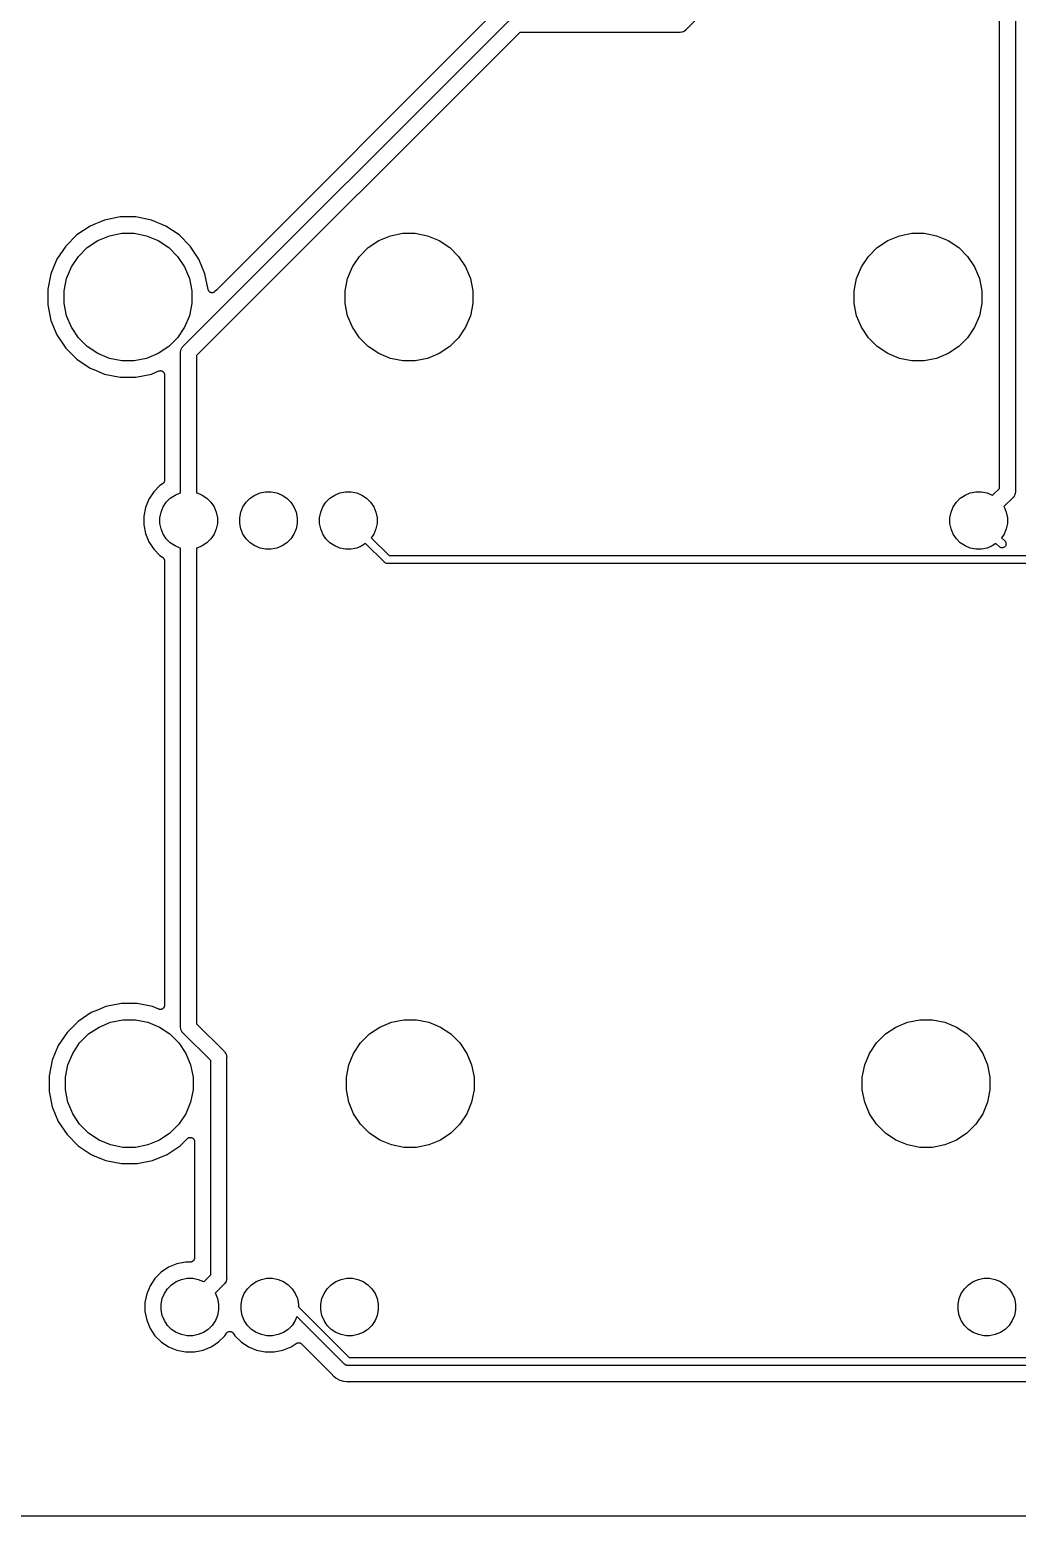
# Model space of a CAD drawing. Extents: x 77 to 229, y -160 to -63.
# Drawn here: x 103.01 to 133.94, y -160.22 to -113.66 of the extents above; entities that cross this region are included whole.
import ezdxf

# ---------------------------------------------------------------- set-up
doc = ezdxf.new("R2010")
doc.units = 0
doc.layers.add('BLACK', color=7, linetype='CONTINUOUS')

msp = doc.modelspace()

# ---------------------------------------------------------------- linework, layer by layer
at = {"layer": 'BLACK', "linetype": 'CONTINUOUS'}
for p, q in [((133.382, -128.028), (133.382, -105.907)), ((133.882, -105.815), (133.882, -128.12)), ((129.089, -108.135), (123.564, -113.66)), ((117.689, -112.987), (108.871, -121.805)), ((107.822, -123.573), (118.071, -113.324)), ((118.36, -113.742), (108.24, -123.862)), ((123.367, -113.742), (118.36, -113.742)), ((123.379, -113.743), (123.367, -113.742)), ((123.428, -113.738), (123.379, -113.743)), ((123.443, -113.734), (123.428, -113.738)), ((123.475, -113.724), (123.443, -113.734)), ((123.519, -113.701), (123.475, -113.724)), ((123.557, -113.67), (123.519, -113.701)), ((123.564, -113.66), (123.557, -113.67)), ((105.358, -119.62), (105.226, -119.675)), ((105.843, -119.524), (105.358, -119.62)), ((106.337, -119.524), (105.843, -119.524)), ((106.822, -119.62), (106.337, -119.524)), ((107.278, -119.809), (106.822, -119.62)), ((104.491, -120.084), (104.142, -120.433)), ((104.902, -119.809), (104.491, -120.084)), ((105.078, -119.737), (104.902, -119.809)), ((105.226, -119.675), (105.078, -119.737)), ((105.078, -119.737), (105.078, -119.737)), ((105.143, -120.26), (105.507, -120.109)), ((105.507, -120.109), (105.893, -120.032)), ((105.893, -120.032), (106.287, -120.032)), ((106.287, -120.032), (106.673, -120.109)), ((106.673, -120.109), (107.037, -120.26)), ((107.689, -120.084), (107.278, -119.809)), ((108.038, -120.433), (107.689, -120.084)), ((113.943, -120.26), (114.307, -120.109)), ((114.307, -120.109), (114.693, -120.032)), ((114.693, -120.032), (115.087, -120.032)), ((115.087, -120.032), (115.473, -120.109)), ((115.473, -120.109), (115.837, -120.26)), ((129.885, -120.26), (130.249, -120.109)), ((130.249, -120.109), (130.635, -120.032)), ((130.635, -120.032), (131.029, -120.032)), ((131.029, -120.032), (131.415, -120.109)), ((131.415, -120.109), (131.779, -120.26)), ((104.142, -120.433), (103.867, -120.844)), ((104.536, -120.757), (104.815, -120.478)), ((104.815, -120.478), (105.143, -120.26)), ((107.037, -120.26), (107.365, -120.478)), ((107.365, -120.478), (107.644, -120.757)), ((108.313, -120.844), (108.038, -120.433)), ((113.336, -120.757), (113.615, -120.478)), ((113.615, -120.478), (113.943, -120.26)), ((115.837, -120.26), (116.165, -120.478)), ((116.165, -120.478), (116.444, -120.757)), ((129.278, -120.757), (129.557, -120.478)), ((129.557, -120.478), (129.885, -120.26)), ((131.779, -120.26), (132.107, -120.478)), ((132.107, -120.478), (132.386, -120.757)), ((103.867, -120.844), (103.678, -121.3)), ((104.318, -121.085), (104.536, -120.757)), ((107.644, -120.757), (107.862, -121.085)), ((108.502, -121.3), (108.313, -120.844)), ((113.118, -121.085), (113.336, -120.757)), ((116.444, -120.757), (116.662, -121.085)), ((129.06, -121.085), (129.278, -120.757)), ((132.386, -120.757), (132.604, -121.085)), ((103.678, -121.3), (103.582, -121.785)), ((104.09, -121.835), (104.167, -121.449)), ((104.167, -121.449), (104.318, -121.085)), ((107.862, -121.085), (108.013, -121.449)), ((108.013, -121.449), (108.09, -121.835)), ((108.6, -121.796), (108.502, -121.3)), ((112.89, -121.835), (112.967, -121.449)), ((112.967, -121.449), (113.118, -121.085)), ((116.662, -121.085), (116.813, -121.449)), ((116.813, -121.449), (116.89, -121.835)), ((128.832, -121.835), (128.909, -121.449)), ((128.909, -121.449), (129.06, -121.085)), ((132.604, -121.085), (132.755, -121.449)), ((132.755, -121.449), (132.832, -121.835)), ((103.582, -121.785), (103.582, -122.279)), ((104.09, -122.229), (104.09, -121.835)), ((108.09, -121.835), (108.09, -122.229)), ((108.604, -121.808), (108.6, -121.796)), ((108.607, -121.82), (108.604, -121.808)), ((108.613, -121.831), (108.607, -121.82)), ((108.607, -121.82), (108.607, -121.82)), ((108.607, -121.82), (108.607, -121.82)), ((108.619, -121.842), (108.613, -121.831)), ((108.627, -121.851), (108.619, -121.842)), ((108.619, -121.842), (108.619, -121.842)), ((108.619, -121.842), (108.619, -121.842)), ((108.634, -121.861), (108.627, -121.851)), ((108.635, -121.861), (108.634, -121.861)), ((108.644, -121.869), (108.635, -121.861)), ((108.635, -121.861), (108.635, -121.861)), ((108.653, -121.877), (108.644, -121.869)), ((108.654, -121.877), (108.653, -121.877)), ((108.665, -121.883), (108.654, -121.877)), ((108.654, -121.877), (108.654, -121.877)), ((108.675, -121.889), (108.665, -121.883)), ((108.676, -121.889), (108.675, -121.889)), ((108.675, -121.889), (108.675, -121.889)), ((108.687, -121.892), (108.676, -121.889)), ((108.699, -121.896), (108.687, -121.892)), ((108.712, -121.897), (108.699, -121.896)), ((108.699, -121.896), (108.699, -121.896)), ((108.699, -121.896), (108.699, -121.896)), ((108.723, -121.899), (108.712, -121.897)), ((108.724, -121.899), (108.723, -121.899)), ((108.736, -121.897), (108.724, -121.899)), ((108.724, -121.899), (108.724, -121.899)), ((108.748, -121.896), (108.736, -121.897)), ((108.749, -121.896), (108.748, -121.896)), ((108.748, -121.896), (108.748, -121.896)), ((108.76, -121.893), (108.749, -121.896)), ((108.772, -121.89), (108.76, -121.893)), ((108.773, -121.889), (108.772, -121.889)), ((108.772, -121.889), (108.772, -121.89)), ((108.783, -121.884), (108.773, -121.889)), ((108.794, -121.878), (108.783, -121.884)), ((108.804, -121.87), (108.794, -121.878)), ((108.794, -121.878), (108.794, -121.878)), ((108.794, -121.878), (108.794, -121.878)), ((108.813, -121.863), (108.804, -121.87)), ((108.814, -121.862), (108.813, -121.863)), ((108.815, -121.861), (108.814, -121.862)), ((108.814, -121.862), (108.814, -121.862)), ((108.814, -121.862), (108.814, -121.862)), ((108.871, -121.805), (108.815, -121.861)), ((112.89, -122.229), (112.89, -121.835)), ((116.89, -121.835), (116.89, -122.229)), ((128.832, -122.229), (128.832, -121.835)), ((132.832, -121.835), (132.832, -122.229)), ((103.582, -122.279), (103.678, -122.764)), ((104.167, -122.615), (104.09, -122.229)), ((108.09, -122.229), (108.013, -122.615)), ((112.967, -122.615), (112.89, -122.229)), ((116.89, -122.229), (116.813, -122.615)), ((128.909, -122.615), (128.832, -122.229)), ((132.832, -122.229), (132.755, -122.615)), ((103.678, -122.764), (103.867, -123.22)), ((104.318, -122.979), (104.167, -122.615)), ((108.013, -122.615), (107.862, -122.979)), ((113.118, -122.979), (112.967, -122.615)), ((116.813, -122.615), (116.662, -122.979)), ((129.06, -122.979), (128.909, -122.615)), ((132.755, -122.615), (132.604, -122.979)), ((103.867, -123.22), (104.142, -123.631)), ((104.536, -123.307), (104.318, -122.979)), ((104.815, -123.586), (104.536, -123.307)), ((107.644, -123.307), (107.365, -123.586)), ((107.862, -122.979), (107.644, -123.307)), ((113.336, -123.307), (113.118, -122.979)), ((113.615, -123.586), (113.336, -123.307)), ((116.444, -123.307), (116.165, -123.586)), ((116.662, -122.979), (116.444, -123.307)), ((129.278, -123.307), (129.06, -122.979)), ((129.557, -123.586), (129.278, -123.307)), ((132.386, -123.307), (132.107, -123.586)), ((132.604, -122.979), (132.386, -123.307)), ((104.142, -123.631), (104.491, -123.98)), ((105.143, -123.804), (104.815, -123.586)), ((105.507, -123.955), (105.143, -123.804)), ((107.037, -123.804), (106.673, -123.955)), ((107.365, -123.586), (107.037, -123.804)), ((107.739, -123.758), (107.744, -123.709)), ((107.74, -123.77), (107.739, -123.758)), ((107.74, -128.164), (107.74, -123.77)), ((107.744, -123.709), (107.758, -123.662)), ((107.758, -123.662), (107.781, -123.618)), ((107.781, -123.618), (107.794, -123.603)), ((107.794, -123.603), (107.812, -123.58)), ((107.812, -123.58), (107.822, -123.573)), ((108.24, -123.862), (108.24, -128.164)), ((113.943, -123.804), (113.615, -123.586)), ((114.307, -123.955), (113.943, -123.804)), ((115.837, -123.804), (115.473, -123.955)), ((116.165, -123.586), (115.837, -123.804)), ((129.885, -123.804), (129.557, -123.586)), ((130.249, -123.955), (129.885, -123.804)), ((131.779, -123.804), (131.415, -123.955)), ((132.107, -123.586), (131.779, -123.804)), ((104.491, -123.98), (104.902, -124.255)), ((104.902, -124.255), (105.078, -124.327)), ((105.078, -124.327), (105.078, -124.327)), ((105.078, -124.327), (105.191, -124.374)), ((105.893, -124.032), (105.507, -123.955)), ((106.287, -124.032), (105.893, -124.032)), ((106.673, -123.955), (106.287, -124.032)), ((114.693, -124.032), (114.307, -123.955)), ((115.087, -124.032), (114.693, -124.032)), ((115.473, -123.955), (115.087, -124.032)), ((130.635, -124.032), (130.249, -123.955)), ((131.029, -124.032), (130.635, -124.032)), ((131.415, -123.955), (131.029, -124.032)), ((105.191, -124.374), (105.358, -124.444)), ((105.358, -124.444), (105.843, -124.54)), ((105.843, -124.54), (106.337, -124.54)), ((106.337, -124.54), (106.822, -124.444)), ((106.822, -124.444), (107.056, -124.346)), ((107.056, -124.346), (107.057, -124.346)), ((107.057, -124.346), (107.057, -124.346)), ((107.057, -124.346), (107.057, -124.346)), ((107.057, -124.346), (107.058, -124.346)), ((107.058, -124.346), (107.07, -124.342)), ((107.07, -124.342), (107.081, -124.339)), ((107.081, -124.339), (107.082, -124.339)), ((107.082, -124.339), (107.094, -124.338)), ((107.082, -124.339), (107.082, -124.339)), ((107.094, -124.338), (107.106, -124.337)), ((107.106, -124.337), (107.106, -124.337)), ((107.106, -124.337), (107.107, -124.337)), ((107.107, -124.337), (107.118, -124.338)), ((107.118, -124.338), (107.131, -124.339)), ((107.131, -124.339), (107.131, -124.339)), ((107.131, -124.339), (107.131, -124.339)), ((107.131, -124.339), (107.143, -124.343)), ((107.143, -124.343), (107.154, -124.347)), ((107.154, -124.347), (107.155, -124.347)), ((107.155, -124.347), (107.155, -124.347)), ((107.155, -124.347), (107.165, -124.353)), ((107.165, -124.353), (107.176, -124.358)), ((107.176, -124.358), (107.176, -124.359)), ((107.176, -124.359), (107.177, -124.359)), ((107.177, -124.359), (107.186, -124.366)), ((107.186, -124.366), (107.195, -124.374)), ((107.195, -124.374), (107.195, -124.374)), ((107.195, -124.374), (107.196, -124.375)), ((107.196, -124.375), (107.203, -124.384)), ((107.203, -124.384), (107.211, -124.393)), ((107.211, -124.393), (107.211, -124.394)), ((107.211, -124.394), (107.211, -124.394)), ((107.211, -124.394), (107.217, -124.405)), ((107.217, -124.405), (107.222, -124.415)), ((107.222, -124.415), (107.223, -124.416)), ((107.223, -124.416), (107.223, -124.416)), ((107.223, -124.416), (107.226, -124.427)), ((107.226, -124.427), (107.23, -124.439)), ((107.23, -124.439), (107.23, -124.439)), ((107.23, -124.439), (107.23, -124.44)), ((107.23, -124.44), (107.231, -124.452)), ((107.231, -124.452), (107.232, -124.464)), ((107.232, -124.464), (107.232, -127.777)), ((107.092, -127.938), (106.896, -128.134)), ((107.176, -127.883), (107.092, -127.938)), ((107.185, -127.875), (107.176, -127.883)), ((107.194, -127.868), (107.185, -127.875)), ((107.195, -127.867), (107.194, -127.867)), ((107.194, -127.867), (107.194, -127.868)), ((107.202, -127.858), (107.195, -127.867)), ((107.21, -127.849), (107.202, -127.858)), ((107.216, -127.838), (107.21, -127.848)), ((107.21, -127.848), (107.21, -127.848)), ((107.21, -127.848), (107.21, -127.849)), ((107.222, -127.827), (107.216, -127.838)), ((107.226, -127.815), (107.222, -127.826)), ((107.222, -127.826), (107.222, -127.827)), ((107.222, -127.827), (107.222, -127.827)), ((107.229, -127.804), (107.226, -127.815)), ((107.231, -127.791), (107.229, -127.802)), ((107.229, -127.802), (107.229, -127.803)), ((107.229, -127.803), (107.229, -127.804)), ((107.232, -127.779), (107.231, -127.791)), ((107.232, -127.777), (107.232, -127.778)), ((107.232, -127.778), (107.232, -127.778)), ((107.232, -127.778), (107.232, -127.778)), ((107.232, -127.778), (107.232, -127.779)), ((133.169, -128.242), (133.382, -128.028)), ((106.742, -128.365), (106.636, -128.621)), ((106.896, -128.134), (106.742, -128.365)), ((107.192, -128.606), (107.291, -128.458)), ((107.291, -128.458), (107.416, -128.333)), ((107.416, -128.333), (107.564, -128.234)), ((107.564, -128.234), (107.727, -128.167)), ((107.727, -128.167), (107.74, -128.164)), ((108.24, -128.164), (108.253, -128.167)), ((108.253, -128.167), (108.416, -128.234)), ((108.416, -128.234), (108.564, -128.333)), ((108.564, -128.333), (108.689, -128.458)), ((108.689, -128.458), (108.788, -128.606)), ((109.692, -128.606), (109.791, -128.458)), ((109.791, -128.458), (109.916, -128.333)), ((109.916, -128.333), (110.064, -128.234)), ((110.064, -128.234), (110.227, -128.167)), ((110.227, -128.167), (110.401, -128.132)), ((110.401, -128.132), (110.579, -128.132)), ((110.579, -128.132), (110.753, -128.167)), ((110.753, -128.167), (110.916, -128.234)), ((110.916, -128.234), (111.064, -128.333)), ((111.064, -128.333), (111.189, -128.458)), ((111.189, -128.458), (111.288, -128.606)), ((112.192, -128.606), (112.291, -128.458)), ((112.291, -128.458), (112.416, -128.333)), ((112.416, -128.333), (112.564, -128.234)), ((112.564, -128.234), (112.727, -128.167)), ((112.727, -128.167), (112.901, -128.132)), ((112.901, -128.132), (113.079, -128.132)), ((113.079, -128.132), (113.253, -128.167)), ((113.253, -128.167), (113.416, -128.234)), ((113.416, -128.234), (113.564, -128.333)), ((113.564, -128.333), (113.689, -128.458)), ((113.689, -128.458), (113.788, -128.606)), ((131.934, -128.606), (132.033, -128.458)), ((132.033, -128.458), (132.158, -128.333)), ((132.158, -128.333), (132.306, -128.234)), ((132.306, -128.234), (132.469, -128.167)), ((132.469, -128.167), (132.643, -128.132)), ((132.643, -128.132), (132.821, -128.132)), ((132.821, -128.132), (132.995, -128.167)), ((132.995, -128.167), (133.158, -128.234)), ((133.158, -128.234), (133.169, -128.242)), ((133.8, -128.317), (133.522, -128.595)), ((133.81, -128.31), (133.8, -128.317)), ((133.841, -128.272), (133.81, -128.31)), ((133.864, -128.228), (133.841, -128.272)), ((133.868, -128.214), (133.864, -128.228)), ((133.878, -128.181), (133.868, -128.214)), ((133.883, -128.132), (133.878, -128.181)), ((133.882, -128.12), (133.883, -128.132)), ((106.636, -128.621), (106.582, -128.893)), ((106.582, -128.893), (106.582, -129.171)), ((107.09, -128.943), (107.125, -128.769)), ((107.09, -129.121), (107.09, -128.943)), ((107.125, -128.769), (107.192, -128.606)), ((108.788, -128.606), (108.855, -128.769)), ((108.855, -128.769), (108.89, -128.943)), ((108.89, -128.943), (108.89, -129.121)), ((109.59, -128.943), (109.625, -128.769)), ((109.59, -129.121), (109.59, -128.943)), ((109.625, -128.769), (109.692, -128.606)), ((111.288, -128.606), (111.355, -128.769)), ((111.355, -128.769), (111.39, -128.943)), ((111.39, -128.943), (111.39, -129.121)), ((112.09, -128.943), (112.125, -128.769)), ((112.09, -129.121), (112.09, -128.943)), ((112.125, -128.769), (112.192, -128.606)), ((113.788, -128.606), (113.855, -128.769)), ((113.855, -128.769), (113.89, -128.943)), ((113.89, -128.943), (113.89, -129.121)), ((131.832, -128.943), (131.867, -128.769)), ((131.832, -129.121), (131.832, -128.943)), ((131.867, -128.769), (131.934, -128.606)), ((133.522, -128.595), (133.53, -128.606)), ((133.53, -128.606), (133.597, -128.769)), ((133.597, -128.769), (133.632, -128.943)), ((133.632, -128.943), (133.632, -129.121)), ((106.582, -129.171), (106.636, -129.443)), ((106.636, -129.443), (106.742, -129.699)), ((107.125, -129.295), (107.09, -129.121)), ((107.192, -129.458), (107.125, -129.295)), ((108.855, -129.295), (108.788, -129.458)), ((108.89, -129.121), (108.855, -129.295)), ((109.625, -129.295), (109.59, -129.121)), ((109.692, -129.458), (109.625, -129.295)), ((111.355, -129.295), (111.288, -129.458)), ((111.39, -129.121), (111.355, -129.295)), ((112.125, -129.295), (112.09, -129.121)), ((112.192, -129.458), (112.125, -129.295)), ((113.855, -129.295), (113.788, -129.458)), ((113.89, -129.121), (113.855, -129.295)), ((131.867, -129.295), (131.832, -129.121)), ((131.934, -129.458), (131.867, -129.295)), ((133.597, -129.295), (133.53, -129.458)), ((133.632, -129.121), (133.597, -129.295)), ((106.742, -129.699), (106.896, -129.93)), ((107.291, -129.606), (107.192, -129.458)), ((107.416, -129.731), (107.291, -129.606)), ((107.564, -129.83), (107.416, -129.731)), ((107.727, -129.897), (107.564, -129.83)), ((107.74, -129.9), (107.727, -129.897)), ((107.74, -144.892), (107.74, -129.9)), ((108.253, -129.897), (108.24, -129.9)), ((108.24, -129.9), (108.24, -144.8)), ((108.416, -129.83), (108.253, -129.897)), ((108.564, -129.731), (108.416, -129.83)), ((108.689, -129.606), (108.564, -129.731)), ((108.788, -129.458), (108.689, -129.606)), ((109.791, -129.606), (109.692, -129.458)), ((109.916, -129.731), (109.791, -129.606)), ((110.064, -129.83), (109.916, -129.731)), ((110.227, -129.897), (110.064, -129.83)), ((110.401, -129.932), (110.227, -129.897)), ((110.753, -129.897), (110.579, -129.932)), ((110.916, -129.83), (110.753, -129.897)), ((111.064, -129.731), (110.916, -129.83)), ((111.189, -129.606), (111.064, -129.731)), ((111.288, -129.458), (111.189, -129.606)), ((112.291, -129.606), (112.192, -129.458)), ((112.416, -129.731), (112.291, -129.606)), ((112.564, -129.83), (112.416, -129.731)), ((112.727, -129.897), (112.564, -129.83)), ((112.901, -129.932), (112.727, -129.897)), ((113.253, -129.897), (113.079, -129.932)), ((113.416, -129.83), (113.253, -129.897)), ((113.533, -129.752), (113.416, -129.83)), ((114.122, -130.341), (113.533, -129.752)), ((113.788, -129.458), (113.71, -129.575)), ((113.71, -129.575), (114.267, -130.132)), ((132.033, -129.606), (131.934, -129.458)), ((132.158, -129.731), (132.033, -129.606)), ((132.306, -129.83), (132.158, -129.731)), ((132.469, -129.897), (132.306, -129.83)), ((132.643, -129.932), (132.469, -129.897)), ((132.995, -129.897), (132.821, -129.932)), ((133.158, -129.83), (132.995, -129.897)), ((133.275, -129.752), (133.158, -129.83)), ((133.38, -129.857), (133.275, -129.752)), ((133.394, -129.868), (133.38, -129.857)), ((133.416, -129.88), (133.394, -129.868)), ((133.439, -129.887), (133.416, -129.88)), ((133.464, -129.89), (133.439, -129.887)), ((133.53, -129.458), (133.452, -129.575)), ((133.452, -129.575), (133.557, -129.68)), ((133.489, -129.887), (133.464, -129.89)), ((133.512, -129.88), (133.489, -129.887)), ((133.534, -129.868), (133.512, -129.88)), ((133.553, -129.853), (133.534, -129.868)), ((133.568, -129.834), (133.553, -129.853)), ((133.557, -129.68), (133.568, -129.694)), ((133.568, -129.694), (133.58, -129.716)), ((133.58, -129.812), (133.568, -129.834)), ((133.58, -129.716), (133.587, -129.739)), ((133.587, -129.789), (133.58, -129.812)), ((133.587, -129.739), (133.59, -129.764)), ((133.59, -129.764), (133.587, -129.789)), ((106.896, -129.93), (107.092, -130.126)), ((107.092, -130.126), (107.176, -130.181)), ((107.176, -130.181), (107.176, -130.181)), ((107.176, -130.181), (107.176, -130.182)), ((107.176, -130.182), (107.176, -130.182)), ((107.176, -130.182), (107.177, -130.182)), ((107.177, -130.182), (107.186, -130.19)), ((107.186, -130.19), (107.195, -130.197)), ((107.195, -130.197), (107.196, -130.198)), ((107.196, -130.198), (107.196, -130.198)), ((107.196, -130.198), (107.203, -130.207)), ((107.203, -130.207), (107.211, -130.217)), ((107.211, -130.217), (107.211, -130.217)), ((107.211, -130.217), (107.211, -130.218)), ((107.211, -130.218), (107.217, -130.228)), ((107.217, -130.228), (107.222, -130.238)), ((107.222, -130.238), (107.223, -130.239)), ((107.223, -130.239), (107.223, -130.24)), ((107.223, -130.24), (107.226, -130.251)), ((107.226, -130.251), (107.23, -130.262)), ((107.23, -130.262), (107.23, -130.263)), ((107.23, -130.263), (107.23, -130.263)), ((107.23, -130.263), (107.231, -130.275)), ((107.231, -130.275), (107.232, -130.287)), ((107.232, -130.287), (107.232, -144.222)), ((110.579, -129.932), (110.401, -129.932)), ((113.079, -129.932), (112.901, -129.932)), ((114.126, -130.346), (114.122, -130.341)), ((114.131, -130.35), (114.126, -130.346)), ((114.144, -130.36), (114.131, -130.35)), ((114.131, -130.35), (114.131, -130.35)), ((114.145, -130.361), (114.144, -130.36)), ((114.167, -130.373), (114.145, -130.361)), ((114.19, -130.38), (114.167, -130.373)), ((114.209, -130.382), (114.19, -130.38)), ((114.215, -130.383), (114.209, -130.382)), ((114.209, -130.382), (114.209, -130.382)), ((114.221, -130.382), (114.215, -130.383)), ((136.501, -130.382), (114.221, -130.382)), ((114.267, -130.132), (136.455, -130.132)), ((132.821, -129.932), (132.643, -129.932)), ((105.398, -144.258), (105.137, -144.367)), ((105.883, -144.162), (105.398, -144.258)), ((106.377, -144.162), (105.883, -144.162)), ((106.862, -144.258), (106.377, -144.162)), ((107.056, -144.339), (106.862, -144.258)), ((107.068, -144.343), (107.056, -144.339)), ((107.079, -144.346), (107.068, -144.343)), ((107.08, -144.346), (107.079, -144.346)), ((107.092, -144.347), (107.08, -144.346)), ((107.08, -144.346), (107.08, -144.346)), ((107.104, -144.349), (107.092, -144.347)), ((107.105, -144.349), (107.104, -144.349)), ((107.104, -144.349), (107.104, -144.349)), ((107.117, -144.348), (107.105, -144.349)), ((107.129, -144.347), (107.117, -144.348)), ((107.141, -144.343), (107.129, -144.346)), ((107.129, -144.346), (107.129, -144.346)), ((107.129, -144.346), (107.129, -144.347)), ((107.153, -144.34), (107.141, -144.343)), ((107.164, -144.334), (107.153, -144.339)), ((107.153, -144.339), (107.153, -144.339)), ((107.153, -144.339), (107.153, -144.34)), ((107.175, -144.328), (107.164, -144.334)), ((107.184, -144.32), (107.175, -144.328)), ((107.175, -144.328), (107.175, -144.328)), ((107.175, -144.328), (107.175, -144.328)), ((107.194, -144.312), (107.184, -144.32)), ((107.202, -144.303), (107.194, -144.312)), ((107.194, -144.312), (107.194, -144.312)), ((107.194, -144.312), (107.194, -144.312)), ((107.21, -144.294), (107.202, -144.303)), ((107.216, -144.282), (107.21, -144.293)), ((107.21, -144.293), (107.21, -144.293)), ((107.21, -144.293), (107.21, -144.294)), ((107.222, -144.272), (107.216, -144.282)), ((107.226, -144.26), (107.222, -144.271)), ((107.222, -144.271), (107.222, -144.271)), ((107.222, -144.271), (107.222, -144.272)), ((107.229, -144.248), (107.226, -144.26)), ((107.231, -144.236), (107.229, -144.248)), ((107.229, -144.248), (107.229, -144.248)), ((107.229, -144.248), (107.229, -144.248)), ((107.232, -144.224), (107.231, -144.236)), ((107.232, -144.222), (107.232, -144.223)), ((107.232, -144.223), (107.232, -144.223)), ((107.232, -144.223), (107.232, -144.223)), ((107.232, -144.223), (107.232, -144.224)), ((104.531, -144.722), (104.182, -145.071)), ((104.942, -144.447), (104.531, -144.722)), ((105.137, -144.367), (104.942, -144.447)), ((105.183, -144.898), (105.547, -144.747)), ((105.547, -144.747), (105.933, -144.67)), ((105.933, -144.67), (106.327, -144.67)), ((106.327, -144.67), (106.713, -144.747)), ((106.713, -144.747), (107.077, -144.898)), ((108.24, -144.8), (109.098, -145.659)), ((113.983, -144.898), (114.347, -144.747)), ((114.347, -144.747), (114.733, -144.67)), ((114.733, -144.67), (115.127, -144.67)), ((115.127, -144.67), (115.513, -144.747)), ((115.513, -144.747), (115.877, -144.898)), ((130.139, -144.898), (130.503, -144.747)), ((130.503, -144.747), (130.889, -144.67)), ((130.889, -144.67), (131.283, -144.67)), ((131.283, -144.67), (131.669, -144.747)), ((131.669, -144.747), (132.033, -144.898)), ((104.182, -145.071), (103.907, -145.482)), ((104.576, -145.395), (104.855, -145.116)), ((104.855, -145.116), (105.183, -144.898)), ((107.077, -144.898), (107.405, -145.116)), ((107.405, -145.116), (107.684, -145.395)), ((107.739, -144.904), (107.74, -144.892)), ((107.744, -144.953), (107.739, -144.904)), ((107.758, -145), (107.744, -144.953)), ((107.777, -145.037), (107.758, -145)), ((107.781, -145.044), (107.777, -145.037)), ((107.812, -145.082), (107.781, -145.044)), ((107.822, -145.089), (107.812, -145.082)), ((108.68, -145.948), (107.822, -145.089)), ((113.376, -145.395), (113.655, -145.116)), ((113.655, -145.116), (113.983, -144.898)), ((115.877, -144.898), (116.205, -145.116)), ((116.205, -145.116), (116.484, -145.395)), ((129.532, -145.395), (129.811, -145.116)), ((129.811, -145.116), (130.139, -144.898)), ((132.033, -144.898), (132.361, -145.116)), ((132.361, -145.116), (132.64, -145.395)), ((103.907, -145.482), (103.718, -145.938)), ((104.207, -146.087), (104.358, -145.723)), ((104.358, -145.723), (104.576, -145.395)), ((107.684, -145.395), (107.902, -145.723)), ((107.902, -145.723), (108.053, -146.087)), ((109.098, -145.659), (109.108, -145.666)), ((109.108, -145.666), (109.139, -145.704)), ((109.139, -145.704), (109.159, -145.743)), ((109.159, -145.743), (109.162, -145.748)), ((109.162, -145.748), (109.176, -145.795)), ((113.007, -146.087), (113.158, -145.723)), ((113.158, -145.723), (113.376, -145.395)), ((116.484, -145.395), (116.702, -145.723)), ((116.702, -145.723), (116.853, -146.087)), ((129.163, -146.087), (129.314, -145.723)), ((129.314, -145.723), (129.532, -145.395)), ((132.64, -145.395), (132.858, -145.723)), ((132.858, -145.723), (133.009, -146.087)), ((103.718, -145.938), (103.622, -146.423)), ((104.13, -146.473), (104.207, -146.087)), ((108.053, -146.087), (108.13, -146.473)), ((108.68, -152.666), (108.68, -145.948)), ((109.176, -145.795), (109.181, -145.844)), ((109.181, -145.844), (109.18, -145.856)), ((109.18, -145.856), (109.18, -152.758)), ((112.93, -146.473), (113.007, -146.087)), ((116.853, -146.087), (116.93, -146.473)), ((129.086, -146.473), (129.163, -146.087)), ((133.009, -146.087), (133.086, -146.473)), ((103.622, -146.423), (103.622, -146.917)), ((104.13, -146.867), (104.13, -146.473)), ((108.13, -146.473), (108.13, -146.867)), ((112.93, -146.867), (112.93, -146.473)), ((116.93, -146.473), (116.93, -146.867)), ((129.086, -146.867), (129.086, -146.473)), ((133.086, -146.473), (133.086, -146.867)), ((103.622, -146.917), (103.718, -147.402)), ((104.207, -147.253), (104.13, -146.867)), ((108.13, -146.867), (108.053, -147.253)), ((113.007, -147.253), (112.93, -146.867)), ((116.93, -146.867), (116.853, -147.253)), ((129.163, -147.253), (129.086, -146.867)), ((133.086, -146.867), (133.009, -147.253)), ((103.718, -147.402), (103.907, -147.858)), ((104.358, -147.617), (104.207, -147.253)), ((108.053, -147.253), (107.902, -147.617)), ((113.158, -147.617), (113.007, -147.253)), ((116.853, -147.253), (116.702, -147.617)), ((129.314, -147.617), (129.163, -147.253)), ((133.009, -147.253), (132.858, -147.617)), ((103.907, -147.858), (104.182, -148.269)), ((104.576, -147.945), (104.358, -147.617)), ((104.855, -148.224), (104.576, -147.945)), ((107.684, -147.945), (107.405, -148.224)), ((107.902, -147.617), (107.684, -147.945)), ((113.376, -147.945), (113.158, -147.617)), ((113.655, -148.224), (113.376, -147.945)), ((116.484, -147.945), (116.205, -148.224)), ((116.702, -147.617), (116.484, -147.945)), ((129.532, -147.945), (129.314, -147.617)), ((129.811, -148.224), (129.532, -147.945)), ((132.64, -147.945), (132.361, -148.224)), ((132.858, -147.617), (132.64, -147.945)), ((104.182, -148.269), (104.531, -148.618)), ((105.183, -148.442), (104.855, -148.224)), ((105.547, -148.593), (105.183, -148.442)), ((107.077, -148.442), (106.713, -148.593)), ((107.405, -148.224), (107.077, -148.442)), ((107.729, -148.618), (107.955, -148.392)), ((107.955, -148.392), (107.956, -148.391)), ((107.956, -148.39), (107.966, -148.383)), ((107.956, -148.391), (107.956, -148.39)), ((107.956, -148.391), (107.956, -148.391)), ((107.956, -148.391), (107.956, -148.391)), ((107.966, -148.383), (107.975, -148.375)), ((107.975, -148.375), (107.976, -148.375)), ((107.976, -148.375), (107.987, -148.369)), ((107.976, -148.375), (107.976, -148.375)), ((107.987, -148.369), (107.997, -148.364)), ((107.997, -148.364), (107.998, -148.364)), ((107.998, -148.364), (108.01, -148.36)), ((107.998, -148.364), (107.998, -148.364)), ((108.01, -148.36), (108.021, -148.357)), ((108.021, -148.357), (108.021, -148.357)), ((108.021, -148.357), (108.022, -148.357)), ((108.022, -148.357), (108.034, -148.356)), ((108.034, -148.356), (108.046, -148.354)), ((108.046, -148.354), (108.046, -148.354)), ((108.046, -148.354), (108.046, -148.354)), ((108.046, -148.354), (108.058, -148.356)), ((108.058, -148.356), (108.071, -148.357)), ((108.071, -148.357), (108.071, -148.357)), ((108.071, -148.357), (108.071, -148.357)), ((108.071, -148.357), (108.082, -148.361)), ((108.082, -148.361), (108.094, -148.364)), ((108.094, -148.364), (108.094, -148.364)), ((108.094, -148.364), (108.095, -148.365)), ((108.095, -148.365), (108.105, -148.37)), ((108.105, -148.37), (108.116, -148.376)), ((108.116, -148.376), (108.116, -148.376)), ((108.116, -148.376), (108.116, -148.376)), ((108.116, -148.376), (108.126, -148.384)), ((108.126, -148.384), (108.135, -148.392)), ((108.135, -148.392), (108.135, -148.392)), ((108.135, -148.392), (108.135, -148.392)), ((108.135, -148.392), (108.143, -148.402)), ((108.143, -148.402), (108.151, -148.411)), ((108.151, -148.411), (108.151, -148.411)), ((108.151, -148.411), (108.151, -148.412)), ((108.151, -148.412), (108.157, -148.422)), ((108.157, -148.422), (108.162, -148.433)), ((108.162, -148.433), (108.162, -148.433)), ((108.162, -148.433), (108.163, -148.433)), ((108.163, -148.433), (108.166, -148.445)), ((108.166, -148.445), (108.17, -148.457)), ((108.17, -148.457), (108.17, -148.457)), ((108.17, -148.457), (108.17, -148.457)), ((108.17, -148.457), (108.171, -148.469)), ((108.171, -148.469), (108.172, -148.481)), ((108.172, -148.481), (108.172, -152.135)), ((113.983, -148.442), (113.655, -148.224)), ((114.347, -148.593), (113.983, -148.442)), ((115.877, -148.442), (115.513, -148.593)), ((116.205, -148.224), (115.877, -148.442)), ((130.139, -148.442), (129.811, -148.224)), ((130.503, -148.593), (130.139, -148.442)), ((132.033, -148.442), (131.669, -148.593)), ((132.361, -148.224), (132.033, -148.442)), ((104.531, -148.618), (104.942, -148.893)), ((104.942, -148.893), (105.107, -148.961)), ((105.107, -148.961), (105.398, -149.082)), ((105.933, -148.67), (105.547, -148.593)), ((106.327, -148.67), (105.933, -148.67)), ((106.713, -148.593), (106.327, -148.67)), ((106.862, -149.082), (107.318, -148.893)), ((107.318, -148.893), (107.729, -148.618)), ((114.733, -148.67), (114.347, -148.593)), ((115.127, -148.67), (114.733, -148.67)), ((115.513, -148.593), (115.127, -148.67)), ((130.889, -148.67), (130.503, -148.593)), ((131.283, -148.67), (130.889, -148.67)), ((131.669, -148.593), (131.283, -148.67)), ((105.398, -149.082), (105.883, -149.178)), ((105.883, -149.178), (106.377, -149.178)), ((106.377, -149.178), (106.862, -149.082)), ((107.891, -152.262), (107.619, -152.316)), ((108.045, -152.262), (107.891, -152.262)), ((108.057, -152.261), (108.045, -152.262)), ((108.069, -152.26), (108.057, -152.261)), ((108.07, -152.26), (108.069, -152.26)), ((108.069, -152.26), (108.069, -152.26)), ((108.081, -152.256), (108.07, -152.26)), ((108.093, -152.253), (108.081, -152.256)), ((108.104, -152.247), (108.093, -152.252)), ((108.093, -152.252), (108.093, -152.253)), ((108.093, -152.253), (108.093, -152.253)), ((108.115, -152.241), (108.104, -152.247)), ((108.125, -152.233), (108.115, -152.241)), ((108.115, -152.241), (108.115, -152.241)), ((108.115, -152.241), (108.115, -152.241)), ((108.134, -152.226), (108.125, -152.233)), ((108.142, -152.216), (108.134, -152.225)), ((108.134, -152.225), (108.134, -152.225)), ((108.134, -152.225), (108.134, -152.226)), ((108.15, -152.207), (108.142, -152.216)), ((108.156, -152.195), (108.15, -152.206)), ((108.15, -152.206), (108.15, -152.206)), ((108.15, -152.206), (108.15, -152.207)), ((108.162, -152.185), (108.156, -152.195)), ((108.166, -152.173), (108.162, -152.184)), ((108.162, -152.184), (108.162, -152.185)), ((108.162, -152.185), (108.162, -152.185)), ((108.169, -152.161), (108.166, -152.173)), ((108.171, -152.149), (108.169, -152.161)), ((108.169, -152.161), (108.169, -152.161)), ((108.169, -152.161), (108.169, -152.161)), ((108.172, -152.137), (108.171, -152.149)), ((108.172, -152.135), (108.172, -152.136)), ((108.172, -152.136), (108.172, -152.136)), ((108.172, -152.136), (108.172, -152.136)), ((108.172, -152.136), (108.172, -152.137)), ((107.132, -152.576), (106.936, -152.772)), ((107.363, -152.422), (107.132, -152.576)), ((107.619, -152.316), (107.363, -152.422)), ((108.467, -152.88), (108.68, -152.666)), ((106.782, -153.003), (106.676, -153.259)), ((106.936, -152.772), (106.782, -153.003)), ((107.232, -153.244), (107.331, -153.096)), ((107.331, -153.096), (107.456, -152.971)), ((107.456, -152.971), (107.604, -152.872)), ((107.604, -152.872), (107.767, -152.805)), ((107.767, -152.805), (107.941, -152.77)), ((107.941, -152.77), (108.119, -152.77)), ((108.119, -152.77), (108.293, -152.805)), ((108.293, -152.805), (108.456, -152.872)), ((108.456, -152.872), (108.467, -152.88)), ((109.098, -152.955), (108.82, -153.233)), ((109.108, -152.948), (109.098, -152.955)), ((109.139, -152.91), (109.108, -152.948)), ((109.162, -152.866), (109.139, -152.91)), ((109.165, -152.855), (109.162, -152.866)), ((109.176, -152.819), (109.165, -152.855)), ((109.181, -152.77), (109.176, -152.819)), ((109.18, -152.758), (109.181, -152.77)), ((109.732, -153.244), (109.831, -153.096)), ((109.831, -153.096), (109.956, -152.971)), ((109.956, -152.971), (110.104, -152.872)), ((110.104, -152.872), (110.267, -152.805)), ((110.267, -152.805), (110.441, -152.77)), ((110.441, -152.77), (110.619, -152.77)), ((110.619, -152.77), (110.793, -152.805)), ((110.793, -152.805), (110.956, -152.872)), ((110.956, -152.872), (111.104, -152.971)), ((111.104, -152.971), (111.229, -153.096)), ((111.229, -153.096), (111.328, -153.244)), ((112.232, -153.244), (112.331, -153.096)), ((112.331, -153.096), (112.456, -152.971)), ((112.456, -152.971), (112.604, -152.872)), ((112.604, -152.872), (112.767, -152.805)), ((112.767, -152.805), (112.941, -152.77)), ((112.941, -152.77), (113.119, -152.77)), ((113.119, -152.77), (113.293, -152.805)), ((113.293, -152.805), (113.456, -152.872)), ((113.456, -152.872), (113.604, -152.971)), ((113.604, -152.971), (113.729, -153.096)), ((113.729, -153.096), (113.828, -153.244)), ((132.188, -153.244), (132.287, -153.096)), ((132.287, -153.096), (132.412, -152.971)), ((132.412, -152.971), (132.56, -152.872)), ((132.56, -152.872), (132.723, -152.805)), ((132.723, -152.805), (132.897, -152.77)), ((132.897, -152.77), (133.075, -152.77)), ((133.075, -152.77), (133.249, -152.805)), ((133.249, -152.805), (133.412, -152.872)), ((133.412, -152.872), (133.56, -152.971)), ((133.56, -152.971), (133.685, -153.096)), ((133.685, -153.096), (133.784, -153.244)), ((106.676, -153.259), (106.622, -153.531)), ((106.622, -153.531), (106.622, -153.809)), ((107.13, -153.581), (107.165, -153.407)), ((107.13, -153.759), (107.13, -153.581)), ((107.165, -153.407), (107.232, -153.244)), ((108.82, -153.233), (108.828, -153.244)), ((108.828, -153.244), (108.895, -153.407)), ((108.895, -153.407), (108.93, -153.581)), ((108.93, -153.581), (108.93, -153.759)), ((109.63, -153.581), (109.665, -153.407)), ((109.63, -153.759), (109.63, -153.581)), ((109.665, -153.407), (109.732, -153.244)), ((111.328, -153.244), (111.395, -153.407)), ((111.395, -153.407), (111.43, -153.581)), ((111.43, -153.581), (111.43, -153.659)), ((111.43, -153.659), (113.018, -155.247)), ((112.13, -153.581), (112.165, -153.407)), ((112.13, -153.759), (112.13, -153.581)), ((112.165, -153.407), (112.232, -153.244)), ((113.828, -153.244), (113.895, -153.407)), ((113.895, -153.407), (113.93, -153.581)), ((113.93, -153.581), (113.93, -153.759)), ((132.086, -153.581), (132.121, -153.407)), ((132.086, -153.759), (132.086, -153.581)), ((132.121, -153.407), (132.188, -153.244)), ((133.784, -153.244), (133.851, -153.407)), ((133.851, -153.407), (133.886, -153.581)), ((133.886, -153.581), (133.886, -153.759)), ((106.622, -153.809), (106.676, -154.081)), ((106.676, -154.081), (106.782, -154.337)), ((107.165, -153.933), (107.13, -153.759)), ((107.232, -154.096), (107.165, -153.933)), ((107.331, -154.244), (107.232, -154.096)), ((108.828, -154.096), (108.729, -154.244)), ((108.895, -153.933), (108.828, -154.096)), ((108.93, -153.759), (108.895, -153.933)), ((109.665, -153.933), (109.63, -153.759)), ((109.732, -154.096), (109.665, -153.933)), ((109.831, -154.244), (109.732, -154.096)), ((111.328, -154.096), (111.229, -154.244)), ((111.382, -153.965), (111.328, -154.096)), ((112.873, -155.456), (111.382, -153.965)), ((112.165, -153.933), (112.13, -153.759)), ((112.232, -154.096), (112.165, -153.933)), ((112.331, -154.244), (112.232, -154.096)), ((113.828, -154.096), (113.729, -154.244)), ((113.895, -153.933), (113.828, -154.096)), ((113.93, -153.759), (113.895, -153.933)), ((132.121, -153.933), (132.086, -153.759)), ((132.188, -154.096), (132.121, -153.933)), ((132.287, -154.244), (132.188, -154.096)), ((133.784, -154.096), (133.685, -154.244)), ((133.851, -153.933), (133.784, -154.096)), ((133.886, -153.759), (133.851, -153.933)), ((106.782, -154.337), (106.936, -154.568)), ((106.936, -154.568), (107.132, -154.764)), ((107.456, -154.369), (107.331, -154.244)), ((107.604, -154.468), (107.456, -154.369)), ((107.767, -154.535), (107.604, -154.468)), ((107.941, -154.57), (107.767, -154.535)), ((108.119, -154.57), (107.941, -154.57)), ((108.293, -154.535), (108.119, -154.57)), ((108.456, -154.468), (108.293, -154.535)), ((108.604, -154.369), (108.456, -154.468)), ((108.729, -154.244), (108.604, -154.369)), ((108.928, -154.764), (109.124, -154.568)), ((109.124, -154.568), (109.174, -154.492)), ((109.174, -154.492), (109.175, -154.491)), ((109.175, -154.49), (109.183, -154.481)), ((109.175, -154.491), (109.175, -154.49)), ((109.175, -154.491), (109.175, -154.491)), ((109.175, -154.491), (109.175, -154.491)), ((109.183, -154.481), (109.191, -154.472)), ((109.191, -154.471), (109.201, -154.464)), ((109.191, -154.472), (109.191, -154.471)), ((109.191, -154.471), (109.191, -154.471)), ((109.201, -154.464), (109.21, -154.456)), ((109.21, -154.456), (109.21, -154.456)), ((109.21, -154.456), (109.211, -154.456)), ((109.211, -154.456), (109.221, -154.45)), ((109.221, -154.45), (109.232, -154.445)), ((109.232, -154.445), (109.232, -154.444)), ((109.232, -154.444), (109.233, -154.444)), ((109.233, -154.444), (109.244, -154.441)), ((109.244, -154.441), (109.256, -154.437)), ((109.256, -154.437), (109.256, -154.437)), ((109.256, -154.437), (109.257, -154.437)), ((109.257, -154.437), (109.268, -154.436)), ((109.268, -154.436), (109.281, -154.435)), ((109.281, -154.435), (109.281, -154.435)), ((109.281, -154.435), (109.281, -154.435)), ((109.281, -154.435), (109.293, -154.436)), ((109.293, -154.436), (109.305, -154.438)), ((109.305, -154.438), (109.306, -154.438)), ((109.306, -154.438), (109.306, -154.438)), ((109.306, -154.438), (109.317, -154.441)), ((109.317, -154.441), (109.329, -154.445)), ((109.329, -154.445), (109.329, -154.445)), ((109.329, -154.445), (109.33, -154.445)), ((109.33, -154.445), (109.34, -154.451)), ((109.34, -154.451), (109.351, -154.457)), ((109.351, -154.457), (109.351, -154.457)), ((109.351, -154.457), (109.351, -154.457)), ((109.351, -154.457), (109.361, -154.465)), ((109.361, -154.465), (109.37, -154.472)), ((109.37, -154.472), (109.37, -154.473)), ((109.37, -154.473), (109.37, -154.473)), ((109.37, -154.473), (109.378, -154.482)), ((109.378, -154.482), (109.386, -154.492)), ((109.386, -154.492), (109.436, -154.568)), ((109.436, -154.568), (109.632, -154.764)), ((109.956, -154.369), (109.831, -154.244)), ((110.104, -154.468), (109.956, -154.369)), ((110.267, -154.535), (110.104, -154.468)), ((110.441, -154.57), (110.267, -154.535)), ((110.619, -154.57), (110.441, -154.57)), ((110.793, -154.535), (110.619, -154.57)), ((110.956, -154.468), (110.793, -154.535)), ((111.104, -154.369), (110.956, -154.468)), ((111.229, -154.244), (111.104, -154.369)), ((112.456, -154.369), (112.331, -154.244)), ((112.604, -154.468), (112.456, -154.369)), ((112.767, -154.535), (112.604, -154.468)), ((112.941, -154.57), (112.767, -154.535)), ((113.119, -154.57), (112.941, -154.57)), ((113.293, -154.535), (113.119, -154.57)), ((113.456, -154.468), (113.293, -154.535)), ((113.604, -154.369), (113.456, -154.468)), ((113.729, -154.244), (113.604, -154.369)), ((132.412, -154.369), (132.287, -154.244)), ((132.56, -154.468), (132.412, -154.369)), ((132.723, -154.535), (132.56, -154.468)), ((132.897, -154.57), (132.723, -154.535)), ((133.075, -154.57), (132.897, -154.57)), ((133.249, -154.535), (133.075, -154.57)), ((133.412, -154.468), (133.249, -154.535)), ((133.56, -154.369), (133.412, -154.468)), ((133.685, -154.244), (133.56, -154.369)), ((107.132, -154.764), (107.363, -154.918)), ((107.363, -154.918), (107.619, -155.024)), ((107.619, -155.024), (107.891, -155.078)), ((108.169, -155.078), (108.441, -155.024)), ((108.441, -155.024), (108.697, -154.918)), ((108.697, -154.918), (108.72, -154.902)), ((108.72, -154.902), (108.928, -154.764)), ((109.632, -154.764), (109.863, -154.918)), ((109.863, -154.918), (110.119, -155.024)), ((110.119, -155.024), (110.391, -155.078)), ((110.669, -155.078), (110.941, -155.024)), ((110.941, -155.024), (111.197, -154.918)), ((111.197, -154.918), (111.362, -154.808)), ((111.362, -154.808), (111.362, -154.807)), ((111.362, -154.807), (111.362, -154.807)), ((111.362, -154.807), (111.362, -154.807)), ((111.362, -154.807), (111.363, -154.807)), ((111.363, -154.807), (111.374, -154.801)), ((111.374, -154.801), (111.384, -154.796)), ((111.384, -154.796), (111.385, -154.795)), ((111.385, -154.795), (111.397, -154.792)), ((111.385, -154.795), (111.385, -154.795)), ((111.397, -154.792), (111.408, -154.789)), ((111.408, -154.789), (111.409, -154.788)), ((111.409, -154.788), (111.421, -154.787)), ((111.409, -154.788), (111.409, -154.788)), ((111.421, -154.787), (111.433, -154.786)), ((111.433, -154.786), (111.433, -154.786)), ((111.433, -154.786), (111.434, -154.786)), ((111.434, -154.786), (111.446, -154.787)), ((111.446, -154.787), (111.457, -154.789)), ((111.457, -154.789), (111.458, -154.789)), ((111.458, -154.789), (111.458, -154.789)), ((111.458, -154.789), (111.47, -154.792)), ((111.47, -154.792), (111.481, -154.796)), ((111.481, -154.796), (111.482, -154.796)), ((111.482, -154.796), (111.482, -154.796)), ((111.482, -154.796), (111.493, -154.802)), ((111.493, -154.802), (111.503, -154.808)), ((111.503, -154.808), (111.503, -154.808)), ((111.503, -154.808), (111.504, -154.808)), ((111.504, -154.808), (111.513, -154.816)), ((111.513, -154.816), (111.522, -154.823)), ((111.522, -154.823), (112.492, -155.793)), ((107.891, -155.078), (108.169, -155.078)), ((110.391, -155.078), (110.669, -155.078)), ((112.877, -155.461), (112.873, -155.456)), ((112.882, -155.465), (112.877, -155.461)), ((112.891, -155.472), (112.882, -155.465)), ((112.882, -155.465), (112.882, -155.465)), ((112.896, -155.476), (112.891, -155.472)), ((112.918, -155.488), (112.896, -155.476)), ((112.941, -155.495), (112.918, -155.488)), ((112.96, -155.497), (112.941, -155.495)), ((112.966, -155.498), (112.96, -155.497)), ((112.96, -155.497), (112.96, -155.497)), ((112.972, -155.497), (112.966, -155.498)), ((143.471, -155.497), (112.972, -155.497)), ((113.018, -155.247), (143.425, -155.247)), ((112.492, -155.793), (112.493, -155.794)), ((112.493, -155.794), (112.497, -155.799)), ((112.497, -155.799), (112.5, -155.802)), ((112.5, -155.802), (112.516, -155.822)), ((112.516, -155.822), (112.536, -155.838)), ((112.536, -155.838), (112.536, -155.838)), ((112.536, -155.838), (112.606, -155.896)), ((112.606, -155.896), (112.606, -155.896)), ((112.606, -155.896), (112.613, -155.901)), ((112.613, -155.901), (112.723, -155.96)), ((112.723, -155.96), (112.842, -155.996)), ((112.842, -155.996), (112.941, -156.006)), ((112.941, -156.006), (112.941, -156.006)), ((112.941, -156.006), (112.966, -156.008)), ((112.966, -156.008), (112.991, -156.006)), ((112.991, -156.006), (112.993, -156.005)), ((112.993, -156.005), (112.998, -156.006)), ((112.998, -156.006), (113.003, -156.005)), ((113.003, -156.005), (143.44, -156.005)), ((228.995, -160.224), (95.6001, -160.224))]:
    msp.add_line(p, q, dxfattribs=at)

doc.saveas('drawing.dxf')
